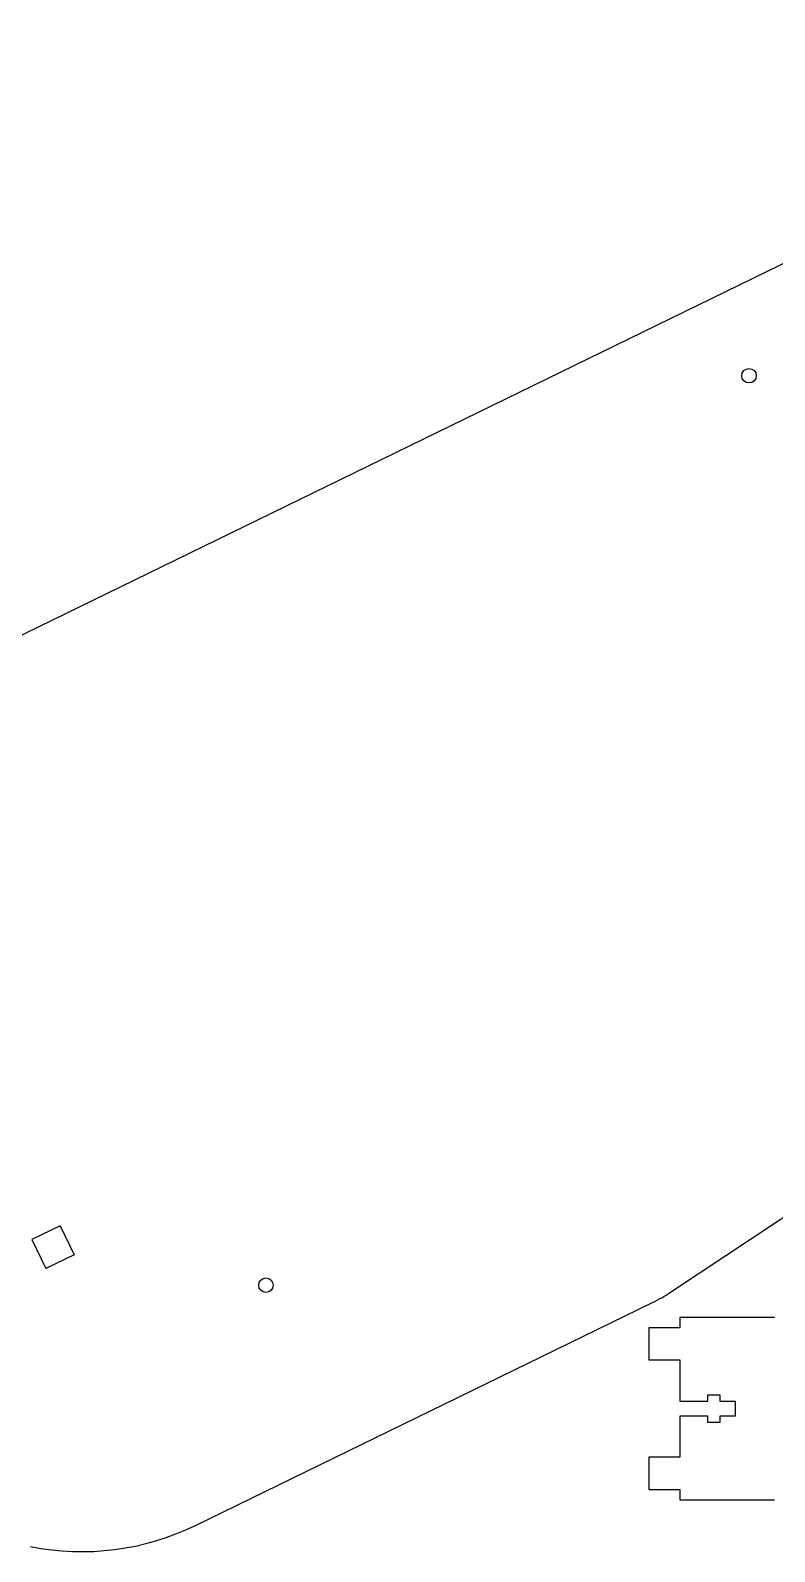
# Model space of a CAD drawing. Header units: millimetres. Extents: x -794 to 1477, y -521 to -225.
# Drawn here: x -503 to -359.4, y -520.3 to -226.5 of the extents above; entities that cross this region are included whole.
import ezdxf

# ---------------------------------------------------------------- set-up
doc = ezdxf.new("R2010")
doc.units = ezdxf.units.MM
doc.layers.get('0').update_dxf_attribs({"color": 253, "lineweight": 70, "true_color": 0x8faf8f})

msp = doc.modelspace()

# ---------------------------------------------------------------- linework, layer by layer
at = {"color": 98, "lineweight": -3, "true_color": 0x054805}
for p, q in [((-563.15, -371.75), (-265.38, -226.51)), ((-379.45, -470.21), (-201.91, -352.21)), ((-497.25, -457.37), (-502.74, -460.04)), ((-497.25, -457.37), (-494.54, -462.95)), ((-502.74, -460.04), (-500.02, -465.62)), ((-494.54, -462.95), (-500.02, -465.62)), ((-471.14, -515.22), (-382.91, -472.19)), ((-377.26, -475.08), (-377.62, -475.08)), ((-377.62, -475.08), (-377.62, -477.08)), ((-376.9, -475.08), (-377.26, -475.08)), ((-376.54, -475.08), (-376.9, -475.08)), ((-376.18, -475.08), (-376.54, -475.08)), ((-375.82, -475.08), (-376.18, -475.08)), ((-375.46, -475.08), (-375.82, -475.08)), ((-375.1, -475.08), (-375.46, -475.08)), ((-374.38, -475.08), (-375.1, -475.08)), ((-374.02, -475.08), (-374.38, -475.08)), ((-373.66, -475.08), (-374.02, -475.08)), ((-372.94, -475.08), (-373.66, -475.08)), ((-372.22, -475.08), (-372.94, -475.08)), ((-371.86, -475.08), (-372.22, -475.08)), ((-371.5, -475.08), (-371.86, -475.08)), ((-371.14, -475.08), (-371.5, -475.08)), ((-370.78, -475.08), (-371.14, -475.08)), ((-370.06, -475.08), (-370.78, -475.08)), ((-369.7, -475.08), (-370.06, -475.08)), ((-369.34, -475.08), (-369.7, -475.08)), ((-368.98, -475.08), (-369.34, -475.08)), ((-368.62, -475.08), (-368.98, -475.08)), ((-368.26, -475.08), (-368.62, -475.08)), ((-367.9, -475.08), (-368.26, -475.08)), ((-367.54, -475.08), (-367.9, -475.08)), ((-366.82, -475.08), (-367.54, -475.08)), ((-366.46, -475.08), (-366.82, -475.08)), ((-365.38, -475.08), (-366.46, -475.08)), ((-365.02, -475.08), (-365.38, -475.08)), ((-364.66, -475.08), (-365.02, -475.08)), ((-364.3, -475.08), (-364.66, -475.08)), ((-363.94, -475.08), (-364.3, -475.08)), ((-363.58, -475.08), (-363.94, -475.08)), ((-363.22, -475.08), (-363.58, -475.08)), ((-362.5, -475.08), (-363.22, -475.08)), ((-362.14, -475.08), (-362.5, -475.08)), ((-361.78, -475.08), (-362.14, -475.08)), ((-361.42, -475.08), (-361.78, -475.08)), ((-361.06, -475.08), (-361.42, -475.08)), ((-360.7, -475.08), (-361.06, -475.08)), ((-360.34, -475.08), (-360.7, -475.08)), ((-359.98, -475.08), (-360.34, -475.08)), ((-359.62, -475.08), (-359.98, -475.08)), ((-359.37, -475.08), (-359.62, -475.08)), ((-377.62, -477.08), (-383.62, -477.08)), ((-383.62, -477.08), (-383.62, -483.28)), ((-383.62, -483.28), (-377.62, -483.28)), ((-377.62, -483.28), (-377.62, -491.23)), ((-372.27, -491.23), (-372.27, -490.03)), ((-372.27, -490.03), (-369.96, -490.03)), ((-369.96, -490.03), (-369.96, -491.23)), ((-377.62, -491.23), (-372.27, -491.23)), ((-369.96, -491.23), (-366.96, -491.23)), ((-366.96, -491.23), (-366.96, -494.13)), ((-372.27, -494.13), (-377.62, -494.13)), ((-377.62, -494.13), (-377.62, -502.08)), ((-372.27, -495.33), (-372.27, -494.13)), ((-369.96, -495.33), (-372.27, -495.33)), ((-366.96, -494.13), (-369.96, -494.13)), ((-369.96, -494.13), (-369.96, -495.33)), ((-377.62, -502.08), (-383.62, -502.08)), ((-383.62, -502.08), (-383.62, -508.28)), ((-383.62, -508.28), (-377.62, -508.28)), ((-377.62, -508.28), (-377.62, -510.28)), ((-377.62, -510.28), (-377.26, -510.28)), ((-377.26, -510.28), (-376.9, -510.28)), ((-376.9, -510.28), (-376.54, -510.28)), ((-376.54, -510.28), (-376.18, -510.28)), ((-376.18, -510.28), (-375.82, -510.28)), ((-375.82, -510.28), (-375.46, -510.28)), ((-375.46, -510.28), (-375.1, -510.28)), ((-375.1, -510.28), (-374.74, -510.28)), ((-374.74, -510.28), (-374.38, -510.28)), ((-374.38, -510.28), (-374.02, -510.28)), ((-374.02, -510.28), (-373.66, -510.28)), ((-373.66, -510.28), (-373.3, -510.28)), ((-373.3, -510.28), (-372.94, -510.28)), ((-372.94, -510.28), (-372.58, -510.28)), ((-372.58, -510.28), (-372.22, -510.28)), ((-372.22, -510.28), (-371.86, -510.28)), ((-371.86, -510.28), (-371.5, -510.28)), ((-371.5, -510.28), (-371.14, -510.28)), ((-371.14, -510.28), (-370.78, -510.28)), ((-370.78, -510.28), (-370.06, -510.28)), ((-370.06, -510.28), (-369.7, -510.28)), ((-369.7, -510.28), (-369.34, -510.28)), ((-369.34, -510.28), (-368.98, -510.28)), ((-368.98, -510.28), (-368.62, -510.28)), ((-368.62, -510.28), (-368.26, -510.28)), ((-368.26, -510.28), (-367.9, -510.28)), ((-367.9, -510.28), (-367.54, -510.28)), ((-367.54, -510.28), (-366.82, -510.28)), ((-366.82, -510.28), (-366.46, -510.28)), ((-366.46, -510.28), (-365.38, -510.28)), ((-365.38, -510.28), (-365.02, -510.28)), ((-365.02, -510.28), (-364.66, -510.28)), ((-364.66, -510.28), (-364.3, -510.28)), ((-364.3, -510.28), (-363.94, -510.28)), ((-363.94, -510.28), (-363.58, -510.28)), ((-363.58, -510.28), (-363.22, -510.28)), ((-363.22, -510.28), (-362.86, -510.28)), ((-362.86, -510.28), (-362.5, -510.28)), ((-362.5, -510.28), (-362.14, -510.28)), ((-362.14, -510.28), (-361.78, -510.28)), ((-361.78, -510.28), (-361.42, -510.28)), ((-361.42, -510.28), (-361.06, -510.28)), ((-361.06, -510.28), (-360.7, -510.28)), ((-360.7, -510.28), (-360.34, -510.28)), ((-360.34, -510.28), (-359.98, -510.28)), ((-359.98, -510.28), (-359.62, -510.28)), ((-359.62, -510.28), (-359.37, -510.28))]:
    msp.add_line(p, q, dxfattribs=at)
for centre in [(-364.3, -293.2), (-457.54, -468.84)]:
    msp.add_circle(centre, 1.4, dxfattribs=at)
for centre, radius, start, end in [((-396.06, -445.23), 30, 296, 303.6088), ((-493.06, -470.29), 50, 258.5369, 296)]:
    msp.add_arc(centre, radius, start, end, dxfattribs=at)

doc.saveas('drawing.dxf')
